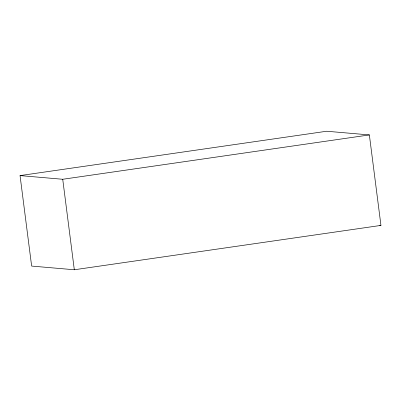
<?xml version="1.0" encoding="UTF-8"?>
<svg xmlns="http://www.w3.org/2000/svg" width="401" height="401" viewBox="0 0 401 401"><rect width="100%" height="100%" fill="white"/><g stroke="black" fill="none" stroke-linecap="round" stroke-linejoin="round"><path stroke-width="0.6" d="M20.05 175.593L326.685 131.242L369.361 134.926L380.95 225.407L74.315 269.758L31.639 266.074L20.05 175.593L62.726 179.272L369.361 134.926M379.712 225.302L380.95 225.407M62.726 179.272L74.315 269.758"/></g></svg>
